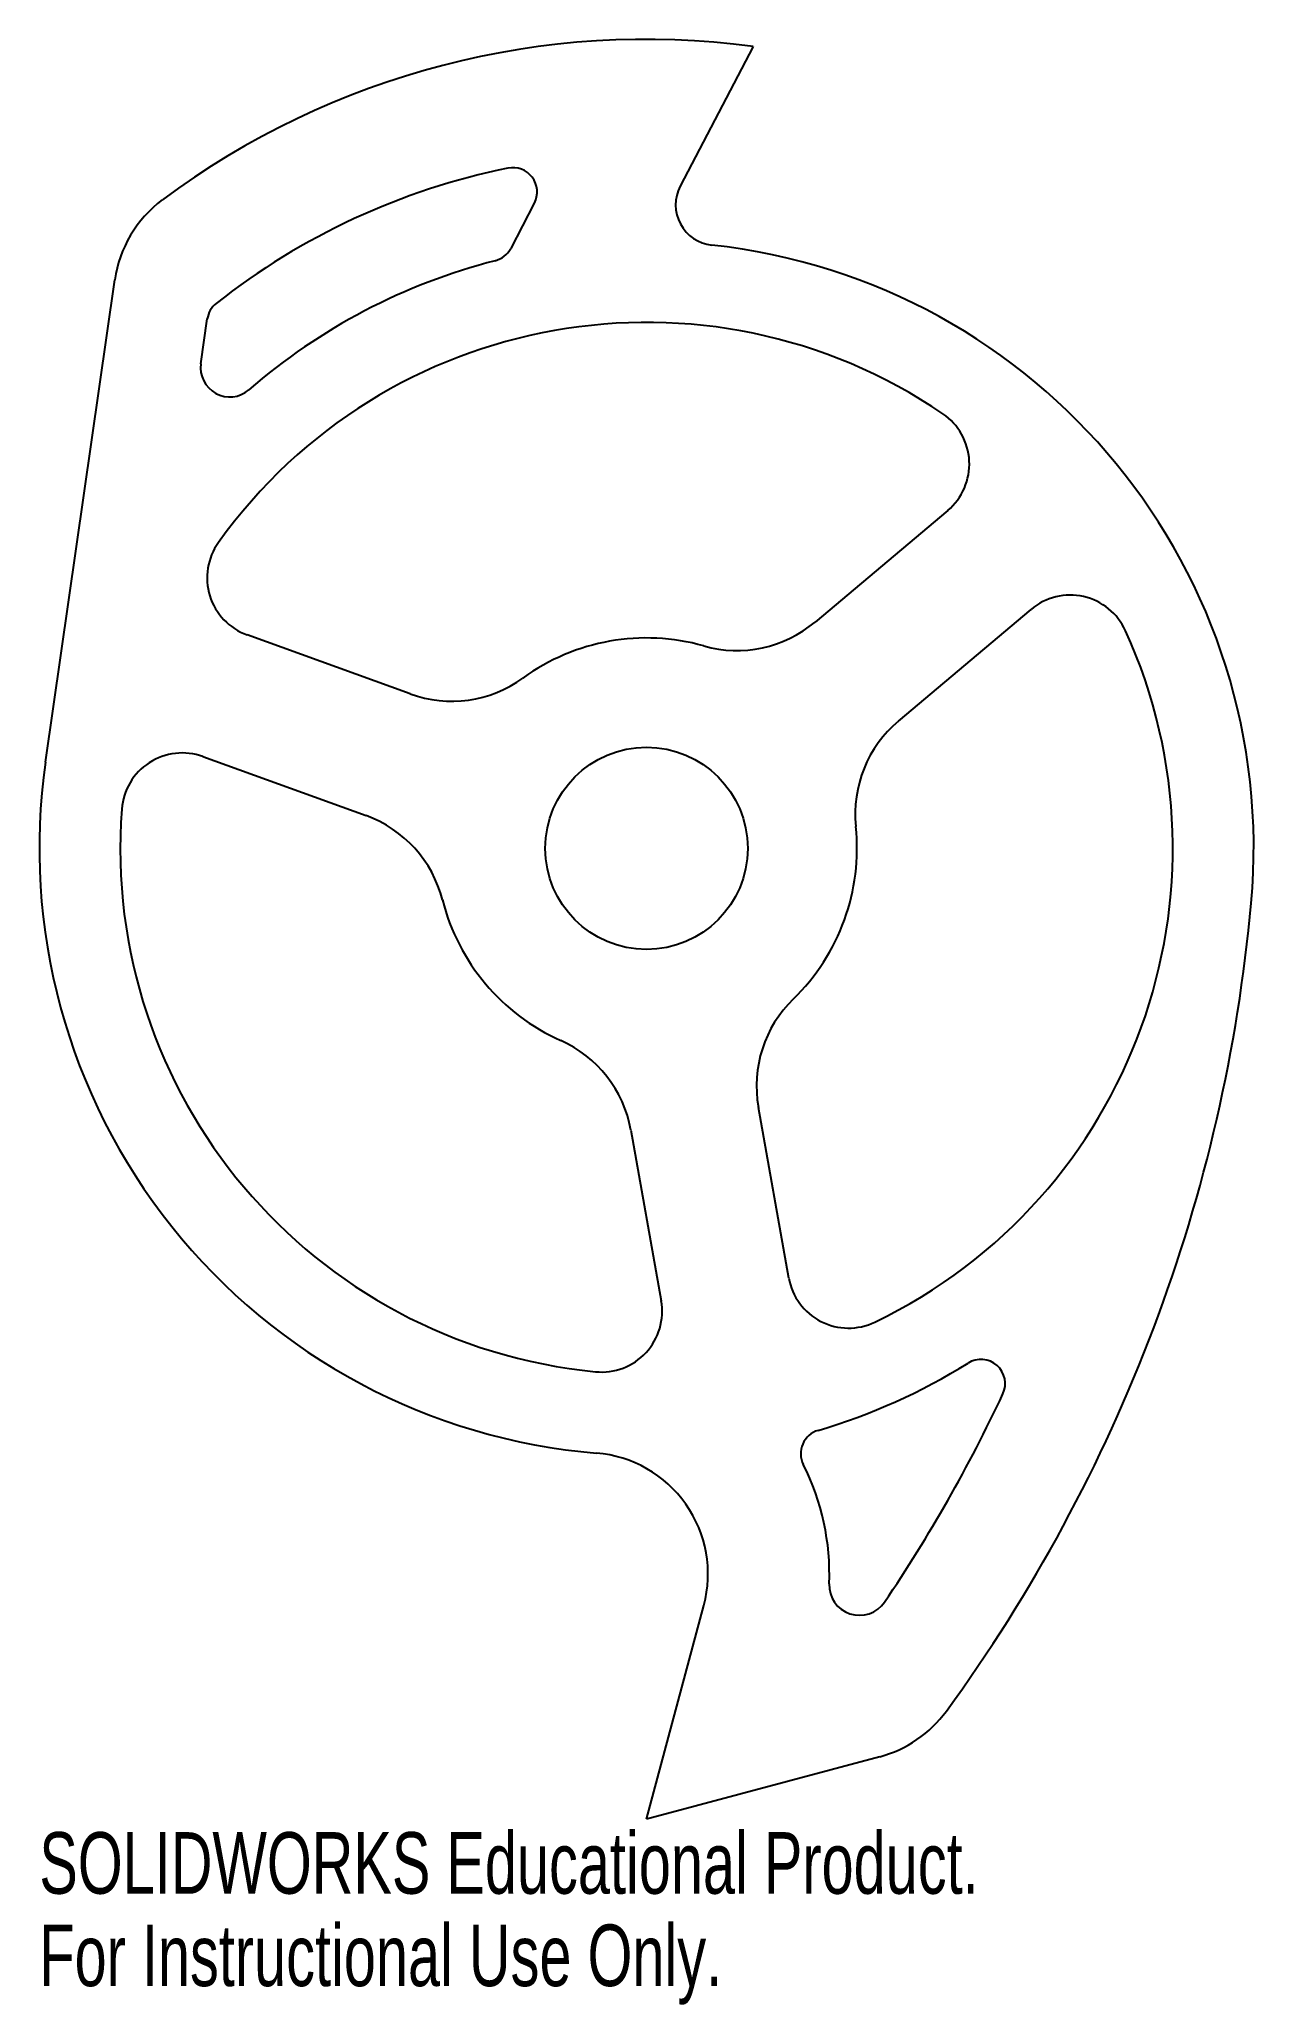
# Model space of a CAD drawing. Header units: inches. Extents: x -1.88 to 1.88, y -3.57 to 2.5.
import ezdxf

# ---------------------------------------------------------------- set-up
doc = ezdxf.new("R2010")
doc.units = ezdxf.units.IN
doc.header["$MEASUREMENT"] = 0
doc.styles.add('SLDTEXTSTYLE0', font='TXT', dxfattribs={"width": 0.7})

msp = doc.modelspace()

# ---------------------------------------------------------------- linework, layer by layer
at = {"color": 7, "linetype": 'Continuous', "lineweight": 25}
for p, q in [((0.3298, 2.4782), (0.1042, 2.0463)), ((-0.3464, 1.9937), (-0.4194, 1.8538)), ((-1.856, 0.2665), (-1.6421, 1.7564)), ((-1.3761, 1.4976), (-1.3563, 1.6359)), ((0.9303, 1.0444), (0.5204, 0.6994)), ((0.778, 0.3934), (1.1879, 0.7383)), ((-0.7297, 0.4771), (-1.2334, 0.6596)), ((-1.3696, 0.2835), (-0.8659, 0.101)), ((0.4393, -1.3279), (0.3455, -0.8004)), ((-0.0483, -0.8704), (0.0455, -1.3979)), ((0, -3), (0.177, -2.3394)), ((0.7202, -2.807), (0, -3))]:
    msp.add_line(p, q, dxfattribs=at)
msp.add_circle((0, 0), 0.3125, dxfattribs=at)
for centre, radius, start, end in [((0, 0), 2.5, 82.42, 126.73049), ((0, 0), 2.145, 101.504, 128.26834), ((-0.4128, 2.0284), 0.075, 332.42, 101.504), ((0.215, 1.9884), 0.125, 152.42, 263.82913), ((-1.2709, 1.7031), 0.375, 126.73049, 171.82962), ((-0.4859, 1.8885), 0.075, 284.42971, 332.42), ((0, 0), 1.875, 354.81432, 83.82913), ((0, 0), 1.875, 104.42971, 130.9184), ((-1.282, 1.6252), 0.075, 128.26834, 171.82962), ((0, 0), 1.625, 55.72296, 144.44617), ((-1.287, 1.4848), 0.09, 171.82962, 310.9184), ((0.8096, 1.1878), 0.1875, 310.08456, 55.72296), ((-1.1695, 0.8359), 0.1875, 144.44617, 250.08456), ((1.3086, 0.5949), 0.1875, 24.44617, 130.08456), ((0.279, 0.9863), 0.375, 254.20786, 310.08456), ((0, 0), 1.625, 295.72296, 24.44617), ((0, 0), 0.65, 74.20786, 125.96127), ((-0.6019, 0.8296), 0.375, 250.08456, 305.96127), ((1.0195, 0.1065), 0.375, 130.08456, 185.96127), ((0, 0), 1.875, 171.82962, 265.27806), ((-1.4335, 0.1072), 0.1875, 70.08456, 175.72296), ((0, 0), 1.625, 175.72296, 264.44617), ((-0.9936, -0.2516), 0.375, 14.20786, 70.08456), ((0, 0), 0.65, 314.20786, 5.96127), ((0, 0), 0.65, 194.20786, 245.96127), ((-3.1122, 0.2824), 5, 323.86592, 354.81432), ((0.7147, -0.7347), 0.375, 134.20786, 190.08456), ((-0.4175, -0.9361), 0.375, 10.08456, 65.96127), ((0.6239, -1.295), 0.1875, 190.08456, 295.72296), ((-0.1391, -1.4308), 0.1875, 264.44617, 10.08456), ((0, 0), 1.875, 286.41959, 301.97861), ((1.0327, -1.6541), 0.075, 334.95785, 121.97861), ((-3.1122, 0.2824), 4.65, 325.83228, 334.95785), ((0.5512, -1.8705), 0.075, 106.41959, 206.79343), ((-0.1852, -2.2424), 0.375, 345, 85.27806), ((-0.1852, -2.2424), 0.75, 357.6818, 26.79343), ((0.6577, -2.2765), 0.0936, 177.6818, 325.83228), ((0.6231, -2.4448), 0.375, 285, 323.86592)]:
    msp.add_arc(centre, radius, start, end, dxfattribs=at)

# ---------------------------------------------------------------- texts
at = {"color": 7, "linetype": 'Continuous', "char_height": 0.1903, "attachment_point": 1, "style": 'SLDTEXTSTYLE0'}
for s, insert in [('SOLIDWORKS Educational Product.', (-1.875, -3.0401)), ('For Instructional Use Only.', (-1.875, -3.3256))]:
    msp.add_mtext(s, dxfattribs=dict(at, insert=insert))

doc.saveas('drawing.dxf')
